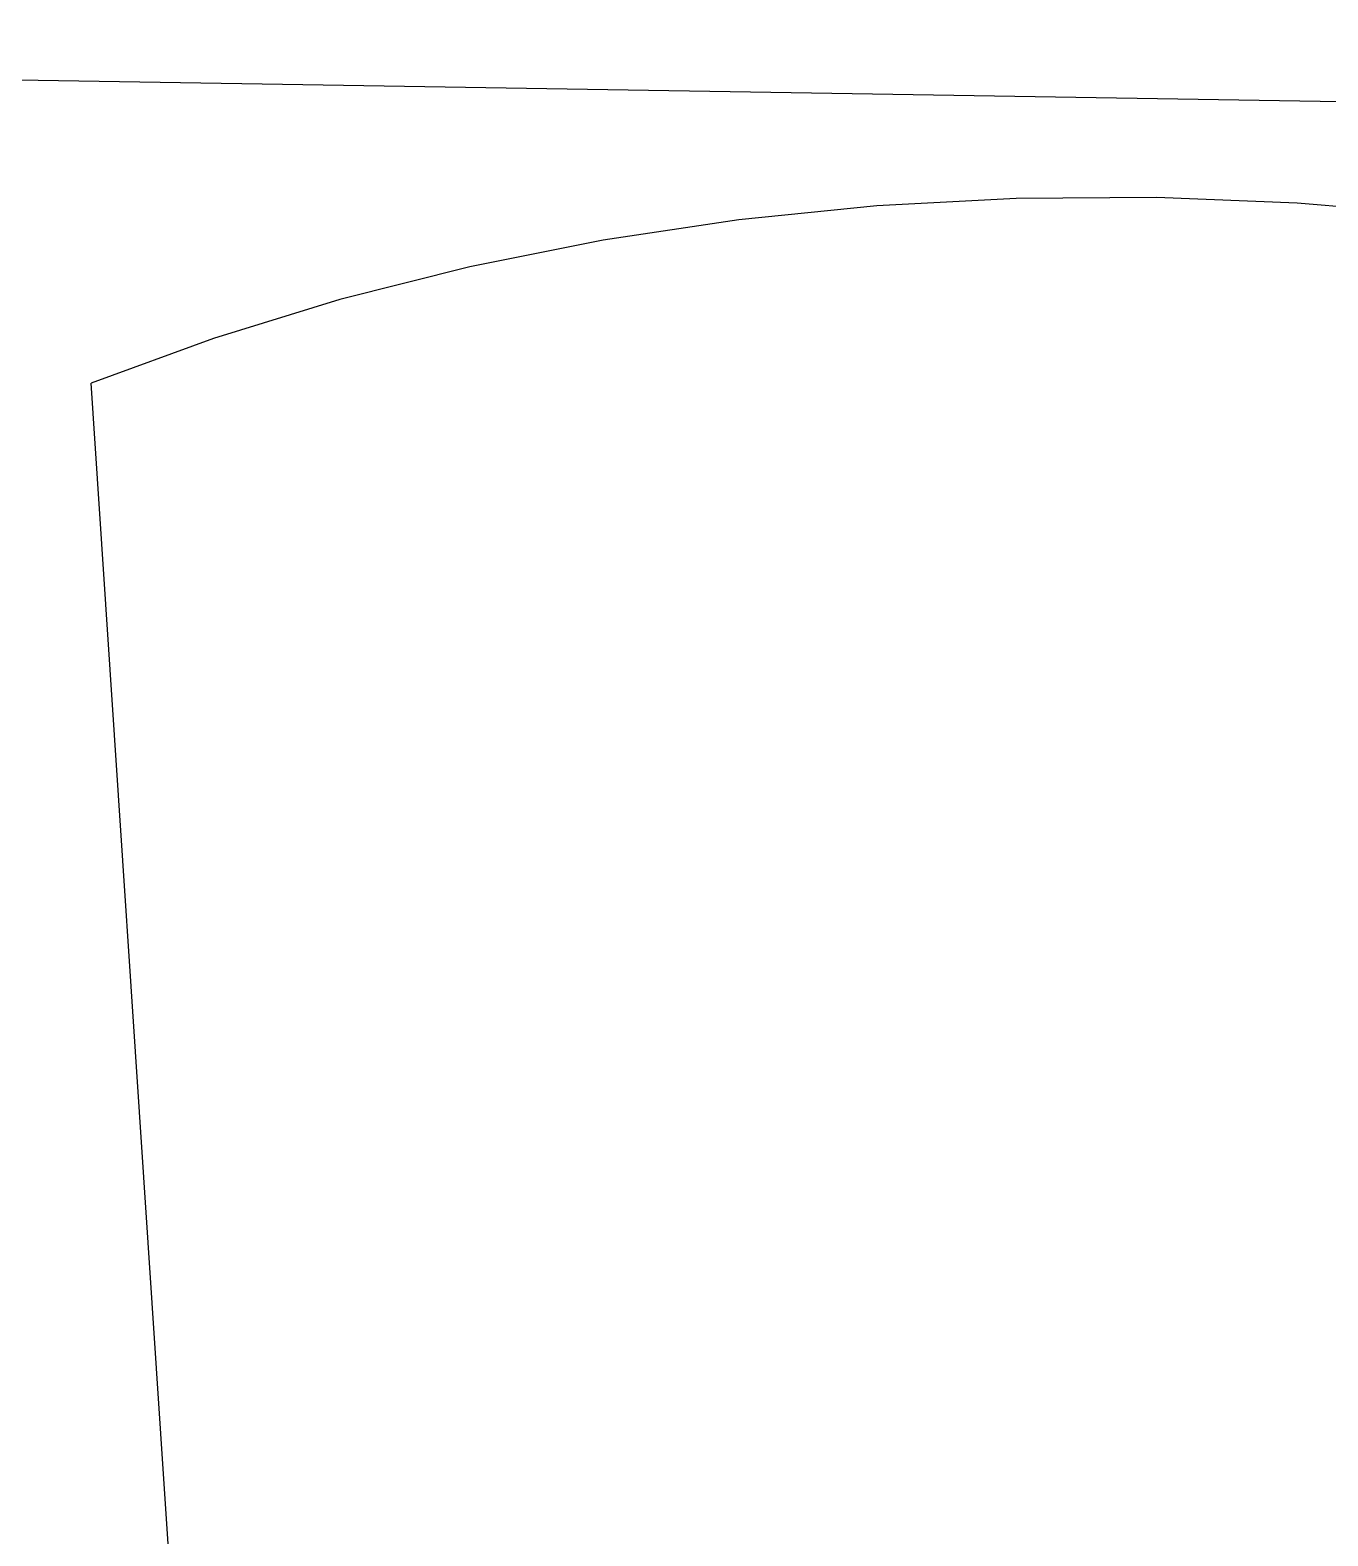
# Model space of a CAD drawing. Extents: x -68 to 264, y 51 to 115.
# Drawn here: x 69.5917 to 69.8877, y 75.892 to 76.2356 of the extents above; entities that cross this region are included whole.
import ezdxf

# ---------------------------------------------------------------- set-up
doc = ezdxf.new("R2010")
doc.units = 0
doc.layers.get('0').update_dxf_attribs({"linetype": 'CONTINUOUS'})

msp = doc.modelspace()

# ---------------------------------------------------------------- linework, layer by layer
for p, q in [((68.88964, 76.23556), (70.18317, 76.21454)), ((69.78478, 76.19544), (69.75333, 76.19227)), ((69.81658, 76.19714), (69.78478, 76.19544)), ((69.84861, 76.19735), (69.81658, 76.19714)), ((69.88073, 76.19609), (69.84861, 76.19735)), ((69.91283, 76.19336), (69.88073, 76.19609)), ((69.75333, 76.19227), (69.72235, 76.18765)), ((69.72235, 76.18765), (69.69197, 76.18158)), ((69.69197, 76.18158), (69.6623, 76.1741)), ((69.6623, 76.1741), (69.63346, 76.16523)), ((69.63346, 76.16523), (69.60556, 76.15501)), ((69.62193, 75.90838), (69.60556, 76.15501)), ((69.63602, 75.6962), (69.62193, 75.90838))]:
    msp.add_line(p, q)

doc.saveas('drawing.dxf')
